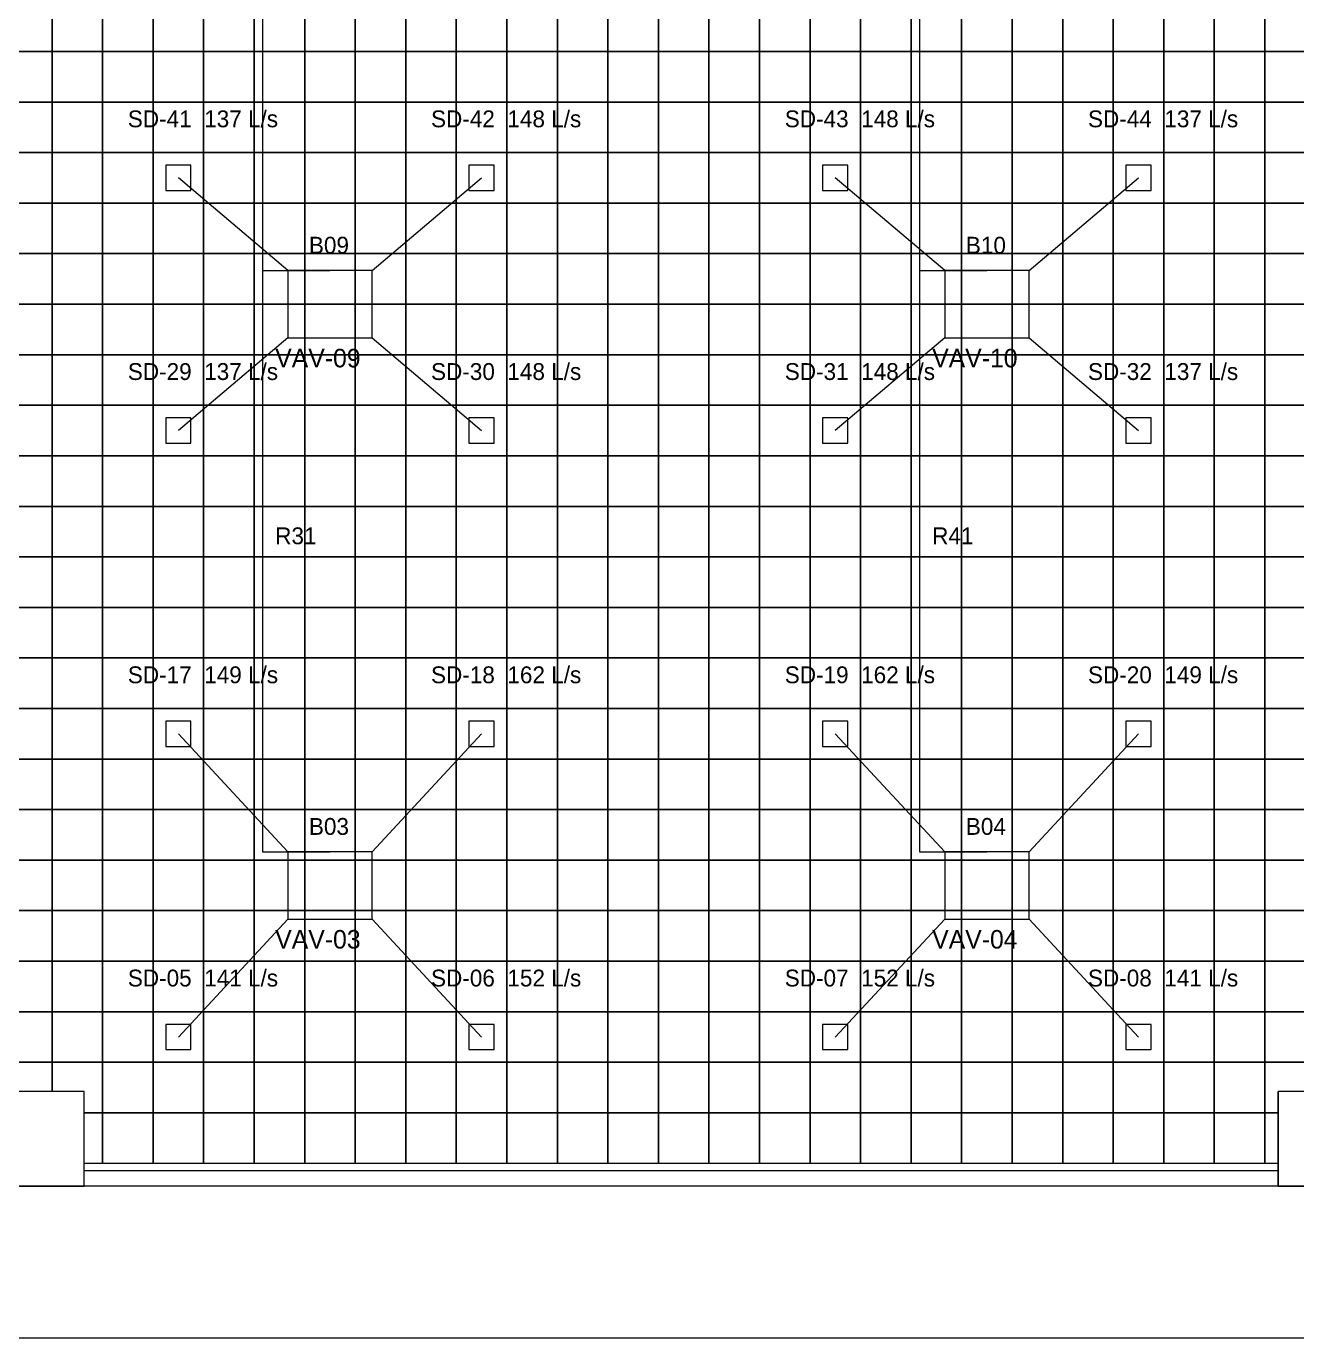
# Model space of a CAD drawing. Header units: millimetres. Extents: x 63846 to 141574, y 12149 to 46142.
# Drawn here: x 79220 to 94305, y 14126 to 29696 of the extents above; entities that cross this region are included whole.
import ezdxf

# ---------------------------------------------------------------- set-up
doc = ezdxf.new("R2010")
doc.units = ezdxf.units.MM
for name, color, linetype, lineweight in [('ARCH', 8, 'Continuous', 5), ('Ceiling Grid', 9, 'Continuous', 5), ('M-DUCT', 5, 'Continuous', 40), ('M-DUCT-TEXT', 5, 'Continuous', 18), ('M-FLEX', 3, 'Continuous', 18), ('M-SUP-DIFF', 5, 'Continuous', 30), ('M-TEXT', 7, 'Continuous', 18), ('M-VAV', 6, 'Continuous', 30)]:
    doc.layers.add(name, color=color, linetype=linetype, lineweight=lineweight)

msp = doc.modelspace()

# ---------------------------------------------------------------- linework, layer by layer
at = {"layer": 'ARCH', "lineweight": 15}
for p, q in [((94084, 15926), (94084, 17051)), ((94084, 16106), (79908, 16106)), ((109346, 15926), (64346, 15926))]:
    msp.add_line(p, q, dxfattribs=at)
for points in [[(78783, 15926), (79908, 15926), (79908, 17051), (78783, 17051)], [(94084, 15926), (95209, 15926), (95209, 17051), (94084, 17051)]]:
    msp.add_lwpolyline(points, close=True, dxfattribs=at)
at = {"layer": 'Ceiling Grid', "lineweight": 15}
for p, q in [((78926, 17396), (79526, 17396)), ((79526, 17396), (79526, 17051)), ((79526, 17396), (80126, 17396)), ((79526, 17051), (79526, 17396)), ((80126, 17396), (80126, 16796)), ((93926, 17396), (94526, 17396)), ((93926, 16796), (93926, 17396)), ((80126, 16796), (79908, 16796)), ((79908, 16796), (80126, 16796)), ((80126, 16796), (80126, 16196)), ((94084, 16796), (93926, 16796)), ((93926, 16796), (94084, 16796)), ((93926, 16196), (93926, 16796)), ((80126, 16196), (79908, 16196)), ((94084, 16196), (93926, 16196))]:
    msp.add_line(p, q, dxfattribs=at)
for points in [[(78926, 29996), (79526, 29996), (79526, 29396), (78926, 29396)], [(79526, 29996), (80126, 29996), (80126, 29396), (79526, 29396)], [(80126, 29996), (80726, 29996), (80726, 29396), (80126, 29396)], [(80726, 29996), (81326, 29996), (81326, 29396), (80726, 29396)], [(81326, 29996), (81926, 29996), (81926, 29396), (81326, 29396)], [(81926, 29996), (82526, 29996), (82526, 29396), (81926, 29396)], [(82526, 29996), (83126, 29996), (83126, 29396), (82526, 29396)], [(83126, 29996), (83726, 29996), (83726, 29396), (83126, 29396)], [(83726, 29996), (84326, 29996), (84326, 29396), (83726, 29396)], [(84326, 29996), (84926, 29996), (84926, 29396), (84326, 29396)], [(84926, 29996), (85526, 29996), (85526, 29396), (84926, 29396)], [(85526, 29996), (86126, 29996), (86126, 29396), (85526, 29396)], [(86126, 29996), (86726, 29996), (86726, 29396), (86126, 29396)], [(86726, 29996), (87326, 29996), (87326, 29396), (86726, 29396)], [(87326, 29996), (87926, 29996), (87926, 29396), (87326, 29396)], [(87926, 29996), (88526, 29996), (88526, 29396), (87926, 29396)], [(88526, 29996), (89126, 29996), (89126, 29396), (88526, 29396)], [(89126, 29996), (89726, 29996), (89726, 29396), (89126, 29396)], [(89726, 29996), (90326, 29996), (90326, 29396), (89726, 29396)], [(90326, 29996), (90926, 29996), (90926, 29396), (90326, 29396)], [(90926, 29996), (91526, 29996), (91526, 29396), (90926, 29396)], [(91526, 29996), (92126, 29996), (92126, 29396), (91526, 29396)], [(92126, 29996), (92726, 29996), (92726, 29396), (92126, 29396)], [(92726, 29996), (93326, 29996), (93326, 29396), (92726, 29396)], [(93326, 29996), (93926, 29996), (93926, 29396), (93326, 29396)], [(93926, 29996), (94526, 29996), (94526, 29396), (93926, 29396)], [(78926, 29396), (79526, 29396), (79526, 28796), (78926, 28796)], [(79526, 29396), (80126, 29396), (80126, 28796), (79526, 28796)], [(80126, 29396), (80726, 29396), (80726, 28796), (80126, 28796)], [(80726, 29396), (81326, 29396), (81326, 28796), (80726, 28796)], [(81326, 29396), (81926, 29396), (81926, 28796), (81326, 28796)], [(81926, 29396), (82526, 29396), (82526, 28796), (81926, 28796)], [(82526, 29396), (83126, 29396), (83126, 28796), (82526, 28796)], [(83126, 29396), (83726, 29396), (83726, 28796), (83126, 28796)], [(83726, 29396), (84326, 29396), (84326, 28796), (83726, 28796)], [(84326, 29396), (84926, 29396), (84926, 28796), (84326, 28796)], [(84926, 29396), (85526, 29396), (85526, 28796), (84926, 28796)], [(85526, 29396), (86126, 29396), (86126, 28796), (85526, 28796)], [(86126, 29396), (86726, 29396), (86726, 28796), (86126, 28796)], [(86726, 29396), (87326, 29396), (87326, 28796), (86726, 28796)], [(87326, 29396), (87926, 29396), (87926, 28796), (87326, 28796)], [(87926, 29396), (88526, 29396), (88526, 28796), (87926, 28796)], [(88526, 29396), (89126, 29396), (89126, 28796), (88526, 28796)], [(89126, 29396), (89726, 29396), (89726, 28796), (89126, 28796)], [(89726, 29396), (90326, 29396), (90326, 28796), (89726, 28796)], [(90326, 29396), (90926, 29396), (90926, 28796), (90326, 28796)], [(90926, 29396), (91526, 29396), (91526, 28796), (90926, 28796)], [(91526, 29396), (92126, 29396), (92126, 28796), (91526, 28796)], [(92126, 29396), (92726, 29396), (92726, 28796), (92126, 28796)], [(92726, 29396), (93326, 29396), (93326, 28796), (92726, 28796)], [(93326, 29396), (93926, 29396), (93926, 28796), (93326, 28796)], [(93926, 29396), (94526, 29396), (94526, 28796), (93926, 28796)], [(78926, 28796), (79526, 28796), (79526, 28196), (78926, 28196)], [(79526, 28796), (80126, 28796), (80126, 28196), (79526, 28196)], [(80126, 28796), (80726, 28796), (80726, 28196), (80126, 28196)], [(80726, 28796), (81326, 28796), (81326, 28196), (80726, 28196)], [(81326, 28796), (81926, 28796), (81926, 28196), (81326, 28196)], [(81926, 28796), (82526, 28796), (82526, 28196), (81926, 28196)], [(82526, 28796), (83126, 28796), (83126, 28196), (82526, 28196)], [(83126, 28796), (83726, 28796), (83726, 28196), (83126, 28196)], [(83726, 28796), (84326, 28796), (84326, 28196), (83726, 28196)], [(84326, 28796), (84926, 28796), (84926, 28196), (84326, 28196)], [(84926, 28796), (85526, 28796), (85526, 28196), (84926, 28196)], [(85526, 28796), (86126, 28796), (86126, 28196), (85526, 28196)], [(86126, 28796), (86726, 28796), (86726, 28196), (86126, 28196)], [(86726, 28796), (87326, 28796), (87326, 28196), (86726, 28196)], [(87326, 28796), (87926, 28796), (87926, 28196), (87326, 28196)], [(87926, 28796), (88526, 28796), (88526, 28196), (87926, 28196)], [(88526, 28796), (89126, 28796), (89126, 28196), (88526, 28196)], [(89126, 28796), (89726, 28796), (89726, 28196), (89126, 28196)], [(89726, 28796), (90326, 28796), (90326, 28196), (89726, 28196)], [(90326, 28796), (90926, 28796), (90926, 28196), (90326, 28196)], [(90926, 28796), (91526, 28796), (91526, 28196), (90926, 28196)], [(91526, 28796), (92126, 28796), (92126, 28196), (91526, 28196)], [(92126, 28796), (92726, 28796), (92726, 28196), (92126, 28196)], [(92726, 28796), (93326, 28796), (93326, 28196), (92726, 28196)], [(93326, 28796), (93926, 28796), (93926, 28196), (93326, 28196)], [(93926, 28796), (94526, 28796), (94526, 28196), (93926, 28196)], [(78926, 28196), (79526, 28196), (79526, 27596), (78926, 27596)], [(79526, 28196), (80126, 28196), (80126, 27596), (79526, 27596)], [(80126, 28196), (80726, 28196), (80726, 27596), (80126, 27596)], [(80726, 28196), (81326, 28196), (81326, 27596), (80726, 27596)], [(81326, 28196), (81926, 28196), (81926, 27596), (81326, 27596)], [(81926, 28196), (82526, 28196), (82526, 27596), (81926, 27596)], [(82526, 28196), (83126, 28196), (83126, 27596), (82526, 27596)], [(83126, 28196), (83726, 28196), (83726, 27596), (83126, 27596)], [(83726, 28196), (84326, 28196), (84326, 27596), (83726, 27596)], [(84326, 28196), (84926, 28196), (84926, 27596), (84326, 27596)], [(84926, 28196), (85526, 28196), (85526, 27596), (84926, 27596)], [(85526, 28196), (86126, 28196), (86126, 27596), (85526, 27596)], [(86126, 28196), (86726, 28196), (86726, 27596), (86126, 27596)], [(86726, 28196), (87326, 28196), (87326, 27596), (86726, 27596)], [(87326, 28196), (87926, 28196), (87926, 27596), (87326, 27596)], [(87926, 28196), (88526, 28196), (88526, 27596), (87926, 27596)], [(88526, 28196), (89126, 28196), (89126, 27596), (88526, 27596)], [(89126, 28196), (89726, 28196), (89726, 27596), (89126, 27596)], [(89726, 28196), (90326, 28196), (90326, 27596), (89726, 27596)], [(90326, 28196), (90926, 28196), (90926, 27596), (90326, 27596)], [(90926, 28196), (91526, 28196), (91526, 27596), (90926, 27596)], [(91526, 28196), (92126, 28196), (92126, 27596), (91526, 27596)], [(92126, 28196), (92726, 28196), (92726, 27596), (92126, 27596)], [(92726, 28196), (93326, 28196), (93326, 27596), (92726, 27596)], [(93326, 28196), (93926, 28196), (93926, 27596), (93326, 27596)], [(93926, 28196), (94526, 28196), (94526, 27596), (93926, 27596)], [(78926, 27596), (79526, 27596), (79526, 26996), (78926, 26996)], [(79526, 27596), (80126, 27596), (80126, 26996), (79526, 26996)], [(80126, 27596), (80726, 27596), (80726, 26996), (80126, 26996)], [(80726, 27596), (81326, 27596), (81326, 26996), (80726, 26996)], [(81326, 27596), (81926, 27596), (81926, 26996), (81326, 26996)], [(81926, 27596), (82526, 27596), (82526, 26996), (81926, 26996)], [(82526, 27596), (83126, 27596), (83126, 26996), (82526, 26996)], [(83126, 27596), (83726, 27596), (83726, 26996), (83126, 26996)], [(83726, 27596), (84326, 27596), (84326, 26996), (83726, 26996)], [(84326, 27596), (84926, 27596), (84926, 26996), (84326, 26996)], [(84926, 27596), (85526, 27596), (85526, 26996), (84926, 26996)], [(85526, 27596), (86126, 27596), (86126, 26996), (85526, 26996)], [(86126, 27596), (86726, 27596), (86726, 26996), (86126, 26996)], [(86726, 27596), (87326, 27596), (87326, 26996), (86726, 26996)], [(87326, 27596), (87926, 27596), (87926, 26996), (87326, 26996)], [(87926, 27596), (88526, 27596), (88526, 26996), (87926, 26996)], [(88526, 27596), (89126, 27596), (89126, 26996), (88526, 26996)], [(89126, 27596), (89726, 27596), (89726, 26996), (89126, 26996)], [(89726, 27596), (90326, 27596), (90326, 26996), (89726, 26996)], [(90326, 27596), (90926, 27596), (90926, 26996), (90326, 26996)], [(90926, 27596), (91526, 27596), (91526, 26996), (90926, 26996)], [(91526, 27596), (92126, 27596), (92126, 26996), (91526, 26996)], [(92126, 27596), (92726, 27596), (92726, 26996), (92126, 26996)], [(92726, 27596), (93326, 27596), (93326, 26996), (92726, 26996)], [(93326, 27596), (93926, 27596), (93926, 26996), (93326, 26996)], [(93926, 27596), (94526, 27596), (94526, 26996), (93926, 26996)], [(78926, 26996), (79526, 26996), (79526, 26396), (78926, 26396)], [(79526, 26996), (80126, 26996), (80126, 26396), (79526, 26396)], [(80126, 26996), (80726, 26996), (80726, 26396), (80126, 26396)], [(80726, 26996), (81326, 26996), (81326, 26396), (80726, 26396)], [(81326, 26996), (81926, 26996), (81926, 26396), (81326, 26396)], [(81926, 26996), (82526, 26996), (82526, 26396), (81926, 26396)], [(82526, 26996), (83126, 26996), (83126, 26396), (82526, 26396)], [(83126, 26996), (83726, 26996), (83726, 26396), (83126, 26396)], [(83726, 26996), (84326, 26996), (84326, 26396), (83726, 26396)], [(84326, 26996), (84926, 26996), (84926, 26396), (84326, 26396)], [(84926, 26996), (85526, 26996), (85526, 26396), (84926, 26396)], [(85526, 26996), (86126, 26996), (86126, 26396), (85526, 26396)], [(86126, 26996), (86726, 26996), (86726, 26396), (86126, 26396)], [(86726, 26996), (87326, 26996), (87326, 26396), (86726, 26396)], [(87326, 26996), (87926, 26996), (87926, 26396), (87326, 26396)], [(87926, 26996), (88526, 26996), (88526, 26396), (87926, 26396)], [(88526, 26996), (89126, 26996), (89126, 26396), (88526, 26396)], [(89126, 26996), (89726, 26996), (89726, 26396), (89126, 26396)], [(89726, 26996), (90326, 26996), (90326, 26396), (89726, 26396)], [(90326, 26996), (90926, 26996), (90926, 26396), (90326, 26396)], [(90926, 26996), (91526, 26996), (91526, 26396), (90926, 26396)], [(91526, 26996), (92126, 26996), (92126, 26396), (91526, 26396)], [(92126, 26996), (92726, 26996), (92726, 26396), (92126, 26396)], [(92726, 26996), (93326, 26996), (93326, 26396), (92726, 26396)], [(93326, 26996), (93926, 26996), (93926, 26396), (93326, 26396)], [(93926, 26996), (94526, 26996), (94526, 26396), (93926, 26396)], [(78926, 26396), (79526, 26396), (79526, 25796), (78926, 25796)], [(79526, 26396), (80126, 26396), (80126, 25796), (79526, 25796)], [(80126, 26396), (80726, 26396), (80726, 25796), (80126, 25796)], [(80726, 26396), (81326, 26396), (81326, 25796), (80726, 25796)], [(81326, 26396), (81926, 26396), (81926, 25796), (81326, 25796)], [(81926, 26396), (82526, 26396), (82526, 25796), (81926, 25796)], [(82526, 26396), (83126, 26396), (83126, 25796), (82526, 25796)], [(83126, 26396), (83726, 26396), (83726, 25796), (83126, 25796)], [(83726, 26396), (84326, 26396), (84326, 25796), (83726, 25796)], [(84326, 26396), (84926, 26396), (84926, 25796), (84326, 25796)], [(84926, 26396), (85526, 26396), (85526, 25796), (84926, 25796)], [(85526, 26396), (86126, 26396), (86126, 25796), (85526, 25796)], [(86126, 26396), (86726, 26396), (86726, 25796), (86126, 25796)], [(86726, 26396), (87326, 26396), (87326, 25796), (86726, 25796)], [(87326, 26396), (87926, 26396), (87926, 25796), (87326, 25796)], [(87926, 26396), (88526, 26396), (88526, 25796), (87926, 25796)], [(88526, 26396), (89126, 26396), (89126, 25796), (88526, 25796)], [(89126, 26396), (89726, 26396), (89726, 25796), (89126, 25796)], [(89726, 26396), (90326, 26396), (90326, 25796), (89726, 25796)], [(90326, 26396), (90926, 26396), (90926, 25796), (90326, 25796)], [(90926, 26396), (91526, 26396), (91526, 25796), (90926, 25796)], [(91526, 26396), (92126, 26396), (92126, 25796), (91526, 25796)], [(92126, 26396), (92726, 26396), (92726, 25796), (92126, 25796)], [(92726, 26396), (93326, 26396), (93326, 25796), (92726, 25796)], [(93326, 26396), (93926, 26396), (93926, 25796), (93326, 25796)], [(93926, 26396), (94526, 26396), (94526, 25796), (93926, 25796)], [(78926, 25796), (79526, 25796), (79526, 25196), (78926, 25196)], [(79526, 25796), (80126, 25796), (80126, 25196), (79526, 25196)], [(80126, 25796), (80726, 25796), (80726, 25196), (80126, 25196)], [(80726, 25796), (81326, 25796), (81326, 25196), (80726, 25196)], [(81326, 25796), (81926, 25796), (81926, 25196), (81326, 25196)], [(81926, 25796), (82526, 25796), (82526, 25196), (81926, 25196)], [(82526, 25796), (83126, 25796), (83126, 25196), (82526, 25196)], [(83126, 25796), (83726, 25796), (83726, 25196), (83126, 25196)], [(83726, 25796), (84326, 25796), (84326, 25196), (83726, 25196)], [(84326, 25796), (84926, 25796), (84926, 25196), (84326, 25196)], [(84926, 25796), (85526, 25796), (85526, 25196), (84926, 25196)], [(85526, 25796), (86126, 25796), (86126, 25196), (85526, 25196)], [(86126, 25796), (86726, 25796), (86726, 25196), (86126, 25196)], [(86726, 25796), (87326, 25796), (87326, 25196), (86726, 25196)], [(87326, 25796), (87926, 25796), (87926, 25196), (87326, 25196)], [(87926, 25796), (88526, 25796), (88526, 25196), (87926, 25196)], [(88526, 25796), (89126, 25796), (89126, 25196), (88526, 25196)], [(89126, 25796), (89726, 25796), (89726, 25196), (89126, 25196)], [(89726, 25796), (90326, 25796), (90326, 25196), (89726, 25196)], [(90326, 25796), (90926, 25796), (90926, 25196), (90326, 25196)], [(90926, 25796), (91526, 25796), (91526, 25196), (90926, 25196)], [(91526, 25796), (92126, 25796), (92126, 25196), (91526, 25196)], [(92126, 25796), (92726, 25796), (92726, 25196), (92126, 25196)], [(92726, 25796), (93326, 25796), (93326, 25196), (92726, 25196)], [(93326, 25796), (93926, 25796), (93926, 25196), (93326, 25196)], [(93926, 25796), (94526, 25796), (94526, 25196), (93926, 25196)], [(78926, 25196), (79526, 25196), (79526, 24596), (78926, 24596)], [(79526, 25196), (80126, 25196), (80126, 24596), (79526, 24596)], [(80126, 25196), (80726, 25196), (80726, 24596), (80126, 24596)], [(80726, 25196), (81326, 25196), (81326, 24596), (80726, 24596)], [(81326, 25196), (81926, 25196), (81926, 24596), (81326, 24596)], [(81926, 25196), (82526, 25196), (82526, 24596), (81926, 24596)], [(82526, 25196), (83126, 25196), (83126, 24596), (82526, 24596)], [(83126, 25196), (83726, 25196), (83726, 24596), (83126, 24596)], [(83726, 25196), (84326, 25196), (84326, 24596), (83726, 24596)], [(84326, 25196), (84926, 25196), (84926, 24596), (84326, 24596)], [(84926, 25196), (85526, 25196), (85526, 24596), (84926, 24596)], [(85526, 25196), (86126, 25196), (86126, 24596), (85526, 24596)], [(86126, 25196), (86726, 25196), (86726, 24596), (86126, 24596)], [(86726, 25196), (87326, 25196), (87326, 24596), (86726, 24596)], [(87326, 25196), (87926, 25196), (87926, 24596), (87326, 24596)], [(87926, 25196), (88526, 25196), (88526, 24596), (87926, 24596)], [(88526, 25196), (89126, 25196), (89126, 24596), (88526, 24596)], [(89126, 25196), (89726, 25196), (89726, 24596), (89126, 24596)], [(89726, 25196), (90326, 25196), (90326, 24596), (89726, 24596)], [(90326, 25196), (90926, 25196), (90926, 24596), (90326, 24596)], [(90926, 25196), (91526, 25196), (91526, 24596), (90926, 24596)], [(91526, 25196), (92126, 25196), (92126, 24596), (91526, 24596)], [(92126, 25196), (92726, 25196), (92726, 24596), (92126, 24596)], [(92726, 25196), (93326, 25196), (93326, 24596), (92726, 24596)], [(93326, 25196), (93926, 25196), (93926, 24596), (93326, 24596)], [(93926, 25196), (94526, 25196), (94526, 24596), (93926, 24596)], [(78926, 24596), (79526, 24596), (79526, 23996), (78926, 23996)], [(79526, 24596), (80126, 24596), (80126, 23996), (79526, 23996)], [(80126, 24596), (80726, 24596), (80726, 23996), (80126, 23996)], [(80726, 24596), (81326, 24596), (81326, 23996), (80726, 23996)], [(81326, 24596), (81926, 24596), (81926, 23996), (81326, 23996)], [(81926, 24596), (82526, 24596), (82526, 23996), (81926, 23996)], [(82526, 24596), (83126, 24596), (83126, 23996), (82526, 23996)], [(83126, 24596), (83726, 24596), (83726, 23996), (83126, 23996)], [(83726, 24596), (84326, 24596), (84326, 23996), (83726, 23996)], [(84326, 24596), (84926, 24596), (84926, 23996), (84326, 23996)], [(84926, 24596), (85526, 24596), (85526, 23996), (84926, 23996)], [(85526, 24596), (86126, 24596), (86126, 23996), (85526, 23996)], [(86126, 24596), (86726, 24596), (86726, 23996), (86126, 23996)], [(86726, 24596), (87326, 24596), (87326, 23996), (86726, 23996)], [(87326, 24596), (87926, 24596), (87926, 23996), (87326, 23996)], [(87926, 24596), (88526, 24596), (88526, 23996), (87926, 23996)], [(88526, 24596), (89126, 24596), (89126, 23996), (88526, 23996)], [(89126, 24596), (89726, 24596), (89726, 23996), (89126, 23996)], [(89726, 24596), (90326, 24596), (90326, 23996), (89726, 23996)], [(90326, 24596), (90926, 24596), (90926, 23996), (90326, 23996)], [(90926, 24596), (91526, 24596), (91526, 23996), (90926, 23996)], [(91526, 24596), (92126, 24596), (92126, 23996), (91526, 23996)], [(92126, 24596), (92726, 24596), (92726, 23996), (92126, 23996)], [(92726, 24596), (93326, 24596), (93326, 23996), (92726, 23996)], [(93326, 24596), (93926, 24596), (93926, 23996), (93326, 23996)], [(93926, 24596), (94526, 24596), (94526, 23996), (93926, 23996)], [(78926, 23996), (79526, 23996), (79526, 23396), (78926, 23396)], [(79526, 23996), (80126, 23996), (80126, 23396), (79526, 23396)], [(80126, 23996), (80726, 23996), (80726, 23396), (80126, 23396)], [(80726, 23996), (81326, 23996), (81326, 23396), (80726, 23396)], [(81326, 23996), (81926, 23996), (81926, 23396), (81326, 23396)], [(81926, 23996), (82526, 23996), (82526, 23396), (81926, 23396)], [(82526, 23996), (83126, 23996), (83126, 23396), (82526, 23396)], [(83126, 23996), (83726, 23996), (83726, 23396), (83126, 23396)], [(83726, 23996), (84326, 23996), (84326, 23396), (83726, 23396)], [(84326, 23996), (84926, 23996), (84926, 23396), (84326, 23396)], [(84926, 23996), (85526, 23996), (85526, 23396), (84926, 23396)], [(85526, 23996), (86126, 23996), (86126, 23396), (85526, 23396)], [(86126, 23996), (86726, 23996), (86726, 23396), (86126, 23396)], [(86726, 23996), (87326, 23996), (87326, 23396), (86726, 23396)], [(87326, 23996), (87926, 23996), (87926, 23396), (87326, 23396)], [(87926, 23996), (88526, 23996), (88526, 23396), (87926, 23396)], [(88526, 23996), (89126, 23996), (89126, 23396), (88526, 23396)], [(89126, 23996), (89726, 23996), (89726, 23396), (89126, 23396)], [(89726, 23996), (90326, 23996), (90326, 23396), (89726, 23396)], [(90326, 23996), (90926, 23996), (90926, 23396), (90326, 23396)], [(90926, 23996), (91526, 23996), (91526, 23396), (90926, 23396)], [(91526, 23996), (92126, 23996), (92126, 23396), (91526, 23396)], [(92126, 23996), (92726, 23996), (92726, 23396), (92126, 23396)], [(92726, 23996), (93326, 23996), (93326, 23396), (92726, 23396)], [(93326, 23996), (93926, 23996), (93926, 23396), (93326, 23396)], [(93926, 23996), (94526, 23996), (94526, 23396), (93926, 23396)], [(78926, 23396), (79526, 23396), (79526, 22796), (78926, 22796)], [(79526, 23396), (80126, 23396), (80126, 22796), (79526, 22796)], [(80126, 23396), (80726, 23396), (80726, 22796), (80126, 22796)], [(80726, 23396), (81326, 23396), (81326, 22796), (80726, 22796)], [(81326, 23396), (81926, 23396), (81926, 22796), (81326, 22796)], [(81926, 23396), (82526, 23396), (82526, 22796), (81926, 22796)], [(82526, 23396), (83126, 23396), (83126, 22796), (82526, 22796)], [(83126, 23396), (83726, 23396), (83726, 22796), (83126, 22796)], [(83726, 23396), (84326, 23396), (84326, 22796), (83726, 22796)], [(84326, 23396), (84926, 23396), (84926, 22796), (84326, 22796)], [(84926, 23396), (85526, 23396), (85526, 22796), (84926, 22796)], [(85526, 23396), (86126, 23396), (86126, 22796), (85526, 22796)], [(86126, 23396), (86726, 23396), (86726, 22796), (86126, 22796)], [(86726, 23396), (87326, 23396), (87326, 22796), (86726, 22796)], [(87326, 23396), (87926, 23396), (87926, 22796), (87326, 22796)], [(87926, 23396), (88526, 23396), (88526, 22796), (87926, 22796)], [(88526, 23396), (89126, 23396), (89126, 22796), (88526, 22796)], [(89126, 23396), (89726, 23396), (89726, 22796), (89126, 22796)], [(89726, 23396), (90326, 23396), (90326, 22796), (89726, 22796)], [(90326, 23396), (90926, 23396), (90926, 22796), (90326, 22796)], [(90926, 23396), (91526, 23396), (91526, 22796), (90926, 22796)], [(91526, 23396), (92126, 23396), (92126, 22796), (91526, 22796)], [(92126, 23396), (92726, 23396), (92726, 22796), (92126, 22796)], [(92726, 23396), (93326, 23396), (93326, 22796), (92726, 22796)], [(93326, 23396), (93926, 23396), (93926, 22796), (93326, 22796)], [(93926, 23396), (94526, 23396), (94526, 22796), (93926, 22796)], [(78926, 22796), (79526, 22796), (79526, 22196), (78926, 22196)], [(79526, 22796), (80126, 22796), (80126, 22196), (79526, 22196)], [(80126, 22796), (80726, 22796), (80726, 22196), (80126, 22196)], [(80726, 22796), (81326, 22796), (81326, 22196), (80726, 22196)], [(81326, 22796), (81926, 22796), (81926, 22196), (81326, 22196)], [(81926, 22796), (82526, 22796), (82526, 22196), (81926, 22196)], [(82526, 22796), (83126, 22796), (83126, 22196), (82526, 22196)], [(83126, 22796), (83726, 22796), (83726, 22196), (83126, 22196)], [(83726, 22796), (84326, 22796), (84326, 22196), (83726, 22196)], [(84326, 22796), (84926, 22796), (84926, 22196), (84326, 22196)], [(84926, 22796), (85526, 22796), (85526, 22196), (84926, 22196)], [(85526, 22796), (86126, 22796), (86126, 22196), (85526, 22196)], [(86126, 22796), (86726, 22796), (86726, 22196), (86126, 22196)], [(86726, 22796), (87326, 22796), (87326, 22196), (86726, 22196)], [(87326, 22796), (87926, 22796), (87926, 22196), (87326, 22196)], [(87926, 22796), (88526, 22796), (88526, 22196), (87926, 22196)], [(88526, 22796), (89126, 22796), (89126, 22196), (88526, 22196)], [(89126, 22796), (89726, 22796), (89726, 22196), (89126, 22196)], [(89726, 22796), (90326, 22796), (90326, 22196), (89726, 22196)], [(90326, 22796), (90926, 22796), (90926, 22196), (90326, 22196)], [(90926, 22796), (91526, 22796), (91526, 22196), (90926, 22196)], [(91526, 22796), (92126, 22796), (92126, 22196), (91526, 22196)], [(92126, 22796), (92726, 22796), (92726, 22196), (92126, 22196)], [(92726, 22796), (93326, 22796), (93326, 22196), (92726, 22196)], [(93326, 22796), (93926, 22796), (93926, 22196), (93326, 22196)], [(93926, 22796), (94526, 22796), (94526, 22196), (93926, 22196)], [(78926, 22196), (79526, 22196), (79526, 21596), (78926, 21596)], [(79526, 22196), (80126, 22196), (80126, 21596), (79526, 21596)], [(80126, 22196), (80726, 22196), (80726, 21596), (80126, 21596)], [(80726, 22196), (81326, 22196), (81326, 21596), (80726, 21596)], [(81326, 22196), (81926, 22196), (81926, 21596), (81326, 21596)], [(81926, 22196), (82526, 22196), (82526, 21596), (81926, 21596)], [(82526, 22196), (83126, 22196), (83126, 21596), (82526, 21596)], [(83126, 22196), (83726, 22196), (83726, 21596), (83126, 21596)], [(83726, 22196), (84326, 22196), (84326, 21596), (83726, 21596)], [(84326, 22196), (84926, 22196), (84926, 21596), (84326, 21596)], [(84926, 22196), (85526, 22196), (85526, 21596), (84926, 21596)], [(85526, 22196), (86126, 22196), (86126, 21596), (85526, 21596)], [(86126, 22196), (86726, 22196), (86726, 21596), (86126, 21596)], [(86726, 22196), (87326, 22196), (87326, 21596), (86726, 21596)], [(87326, 22196), (87926, 22196), (87926, 21596), (87326, 21596)], [(87926, 22196), (88526, 22196), (88526, 21596), (87926, 21596)], [(88526, 22196), (89126, 22196), (89126, 21596), (88526, 21596)], [(89126, 22196), (89726, 22196), (89726, 21596), (89126, 21596)], [(89726, 22196), (90326, 22196), (90326, 21596), (89726, 21596)], [(90326, 22196), (90926, 22196), (90926, 21596), (90326, 21596)], [(90926, 22196), (91526, 22196), (91526, 21596), (90926, 21596)], [(91526, 22196), (92126, 22196), (92126, 21596), (91526, 21596)], [(92126, 22196), (92726, 22196), (92726, 21596), (92126, 21596)], [(92726, 22196), (93326, 22196), (93326, 21596), (92726, 21596)], [(93326, 22196), (93926, 22196), (93926, 21596), (93326, 21596)], [(93926, 22196), (94526, 22196), (94526, 21596), (93926, 21596)], [(78926, 21596), (79526, 21596), (79526, 20996), (78926, 20996)], [(79526, 21596), (80126, 21596), (80126, 20996), (79526, 20996)], [(80126, 21596), (80726, 21596), (80726, 20996), (80126, 20996)], [(80726, 21596), (81326, 21596), (81326, 20996), (80726, 20996)], [(81326, 21596), (81926, 21596), (81926, 20996), (81326, 20996)], [(81926, 21596), (82526, 21596), (82526, 20996), (81926, 20996)], [(82526, 21596), (83126, 21596), (83126, 20996), (82526, 20996)], [(83126, 21596), (83726, 21596), (83726, 20996), (83126, 20996)], [(83726, 21596), (84326, 21596), (84326, 20996), (83726, 20996)], [(84326, 21596), (84926, 21596), (84926, 20996), (84326, 20996)], [(84926, 21596), (85526, 21596), (85526, 20996), (84926, 20996)], [(85526, 21596), (86126, 21596), (86126, 20996), (85526, 20996)], [(86126, 21596), (86726, 21596), (86726, 20996), (86126, 20996)], [(86726, 21596), (87326, 21596), (87326, 20996), (86726, 20996)], [(87326, 21596), (87926, 21596), (87926, 20996), (87326, 20996)], [(87926, 21596), (88526, 21596), (88526, 20996), (87926, 20996)], [(88526, 21596), (89126, 21596), (89126, 20996), (88526, 20996)], [(89126, 21596), (89726, 21596), (89726, 20996), (89126, 20996)], [(89726, 21596), (90326, 21596), (90326, 20996), (89726, 20996)], [(90326, 21596), (90926, 21596), (90926, 20996), (90326, 20996)], [(90926, 21596), (91526, 21596), (91526, 20996), (90926, 20996)], [(91526, 21596), (92126, 21596), (92126, 20996), (91526, 20996)], [(92126, 21596), (92726, 21596), (92726, 20996), (92126, 20996)], [(92726, 21596), (93326, 21596), (93326, 20996), (92726, 20996)], [(93326, 21596), (93926, 21596), (93926, 20996), (93326, 20996)], [(93926, 21596), (94526, 21596), (94526, 20996), (93926, 20996)], [(78926, 20996), (79526, 20996), (79526, 20396), (78926, 20396)], [(79526, 20996), (80126, 20996), (80126, 20396), (79526, 20396)], [(80126, 20996), (80726, 20996), (80726, 20396), (80126, 20396)], [(80726, 20996), (81326, 20996), (81326, 20396), (80726, 20396)], [(81326, 20996), (81926, 20996), (81926, 20396), (81326, 20396)], [(81926, 20996), (82526, 20996), (82526, 20396), (81926, 20396)], [(82526, 20996), (83126, 20996), (83126, 20396), (82526, 20396)], [(83126, 20996), (83726, 20996), (83726, 20396), (83126, 20396)], [(83726, 20996), (84326, 20996), (84326, 20396), (83726, 20396)], [(84326, 20996), (84926, 20996), (84926, 20396), (84326, 20396)], [(84926, 20996), (85526, 20996), (85526, 20396), (84926, 20396)], [(85526, 20996), (86126, 20996), (86126, 20396), (85526, 20396)], [(86126, 20996), (86726, 20996), (86726, 20396), (86126, 20396)], [(86726, 20996), (87326, 20996), (87326, 20396), (86726, 20396)], [(87326, 20996), (87926, 20996), (87926, 20396), (87326, 20396)], [(87926, 20996), (88526, 20996), (88526, 20396), (87926, 20396)], [(88526, 20996), (89126, 20996), (89126, 20396), (88526, 20396)], [(89126, 20996), (89726, 20996), (89726, 20396), (89126, 20396)], [(89726, 20996), (90326, 20996), (90326, 20396), (89726, 20396)], [(90326, 20996), (90926, 20996), (90926, 20396), (90326, 20396)], [(90926, 20996), (91526, 20996), (91526, 20396), (90926, 20396)], [(91526, 20996), (92126, 20996), (92126, 20396), (91526, 20396)], [(92126, 20996), (92726, 20996), (92726, 20396), (92126, 20396)], [(92726, 20996), (93326, 20996), (93326, 20396), (92726, 20396)], [(93326, 20996), (93926, 20996), (93926, 20396), (93326, 20396)], [(93926, 20996), (94526, 20996), (94526, 20396), (93926, 20396)], [(78926, 20396), (79526, 20396), (79526, 19796), (78926, 19796)], [(79526, 20396), (80126, 20396), (80126, 19796), (79526, 19796)], [(80126, 20396), (80726, 20396), (80726, 19796), (80126, 19796)], [(80726, 20396), (81326, 20396), (81326, 19796), (80726, 19796)], [(81326, 20396), (81926, 20396), (81926, 19796), (81326, 19796)], [(81926, 20396), (82526, 20396), (82526, 19796), (81926, 19796)], [(82526, 20396), (83126, 20396), (83126, 19796), (82526, 19796)], [(83126, 20396), (83726, 20396), (83726, 19796), (83126, 19796)], [(83726, 20396), (84326, 20396), (84326, 19796), (83726, 19796)], [(84326, 20396), (84926, 20396), (84926, 19796), (84326, 19796)], [(84926, 20396), (85526, 20396), (85526, 19796), (84926, 19796)], [(85526, 20396), (86126, 20396), (86126, 19796), (85526, 19796)], [(86126, 20396), (86726, 20396), (86726, 19796), (86126, 19796)], [(86726, 20396), (87326, 20396), (87326, 19796), (86726, 19796)], [(87326, 20396), (87926, 20396), (87926, 19796), (87326, 19796)], [(87926, 20396), (88526, 20396), (88526, 19796), (87926, 19796)], [(88526, 20396), (89126, 20396), (89126, 19796), (88526, 19796)], [(89126, 20396), (89726, 20396), (89726, 19796), (89126, 19796)], [(89726, 20396), (90326, 20396), (90326, 19796), (89726, 19796)], [(90326, 20396), (90926, 20396), (90926, 19796), (90326, 19796)], [(90926, 20396), (91526, 20396), (91526, 19796), (90926, 19796)], [(91526, 20396), (92126, 20396), (92126, 19796), (91526, 19796)], [(92126, 20396), (92726, 20396), (92726, 19796), (92126, 19796)], [(92726, 20396), (93326, 20396), (93326, 19796), (92726, 19796)], [(93326, 20396), (93926, 20396), (93926, 19796), (93326, 19796)], [(93926, 20396), (94526, 20396), (94526, 19796), (93926, 19796)], [(78926, 19796), (79526, 19796), (79526, 19196), (78926, 19196)], [(79526, 19796), (80126, 19796), (80126, 19196), (79526, 19196)], [(80126, 19796), (80726, 19796), (80726, 19196), (80126, 19196)], [(80726, 19796), (81326, 19796), (81326, 19196), (80726, 19196)], [(81326, 19796), (81926, 19796), (81926, 19196), (81326, 19196)], [(81926, 19796), (82526, 19796), (82526, 19196), (81926, 19196)], [(82526, 19796), (83126, 19796), (83126, 19196), (82526, 19196)], [(83126, 19796), (83726, 19796), (83726, 19196), (83126, 19196)], [(83726, 19796), (84326, 19796), (84326, 19196), (83726, 19196)], [(84326, 19796), (84926, 19796), (84926, 19196), (84326, 19196)], [(84926, 19796), (85526, 19796), (85526, 19196), (84926, 19196)], [(85526, 19796), (86126, 19796), (86126, 19196), (85526, 19196)], [(86126, 19796), (86726, 19796), (86726, 19196), (86126, 19196)], [(86726, 19796), (87326, 19796), (87326, 19196), (86726, 19196)], [(87326, 19796), (87926, 19796), (87926, 19196), (87326, 19196)], [(87926, 19796), (88526, 19796), (88526, 19196), (87926, 19196)], [(88526, 19796), (89126, 19796), (89126, 19196), (88526, 19196)], [(89126, 19796), (89726, 19796), (89726, 19196), (89126, 19196)], [(89726, 19796), (90326, 19796), (90326, 19196), (89726, 19196)], [(90326, 19796), (90926, 19796), (90926, 19196), (90326, 19196)], [(90926, 19796), (91526, 19796), (91526, 19196), (90926, 19196)], [(91526, 19796), (92126, 19796), (92126, 19196), (91526, 19196)], [(92126, 19796), (92726, 19796), (92726, 19196), (92126, 19196)], [(92726, 19796), (93326, 19796), (93326, 19196), (92726, 19196)], [(93326, 19796), (93926, 19796), (93926, 19196), (93326, 19196)], [(93926, 19796), (94526, 19796), (94526, 19196), (93926, 19196)], [(78926, 19196), (79526, 19196), (79526, 18596), (78926, 18596)], [(79526, 19196), (80126, 19196), (80126, 18596), (79526, 18596)], [(80126, 19196), (80726, 19196), (80726, 18596), (80126, 18596)], [(80726, 19196), (81326, 19196), (81326, 18596), (80726, 18596)], [(81326, 19196), (81926, 19196), (81926, 18596), (81326, 18596)], [(81926, 19196), (82526, 19196), (82526, 18596), (81926, 18596)], [(82526, 19196), (83126, 19196), (83126, 18596), (82526, 18596)], [(83126, 19196), (83726, 19196), (83726, 18596), (83126, 18596)], [(83726, 19196), (84326, 19196), (84326, 18596), (83726, 18596)], [(84326, 19196), (84926, 19196), (84926, 18596), (84326, 18596)], [(84926, 19196), (85526, 19196), (85526, 18596), (84926, 18596)], [(85526, 19196), (86126, 19196), (86126, 18596), (85526, 18596)], [(86126, 19196), (86726, 19196), (86726, 18596), (86126, 18596)], [(86726, 19196), (87326, 19196), (87326, 18596), (86726, 18596)], [(87326, 19196), (87926, 19196), (87926, 18596), (87326, 18596)], [(87926, 19196), (88526, 19196), (88526, 18596), (87926, 18596)], [(88526, 19196), (89126, 19196), (89126, 18596), (88526, 18596)], [(89126, 19196), (89726, 19196), (89726, 18596), (89126, 18596)], [(89726, 19196), (90326, 19196), (90326, 18596), (89726, 18596)], [(90326, 19196), (90926, 19196), (90926, 18596), (90326, 18596)], [(90926, 19196), (91526, 19196), (91526, 18596), (90926, 18596)], [(91526, 19196), (92126, 19196), (92126, 18596), (91526, 18596)], [(92126, 19196), (92726, 19196), (92726, 18596), (92126, 18596)], [(92726, 19196), (93326, 19196), (93326, 18596), (92726, 18596)], [(93326, 19196), (93926, 19196), (93926, 18596), (93326, 18596)], [(93926, 19196), (94526, 19196), (94526, 18596), (93926, 18596)], [(78926, 18596), (79526, 18596), (79526, 17996), (78926, 17996)], [(79526, 18596), (80126, 18596), (80126, 17996), (79526, 17996)], [(80126, 18596), (80726, 18596), (80726, 17996), (80126, 17996)], [(80726, 18596), (81326, 18596), (81326, 17996), (80726, 17996)], [(81326, 18596), (81926, 18596), (81926, 17996), (81326, 17996)], [(81926, 18596), (82526, 18596), (82526, 17996), (81926, 17996)], [(82526, 18596), (83126, 18596), (83126, 17996), (82526, 17996)], [(83126, 18596), (83726, 18596), (83726, 17996), (83126, 17996)], [(83726, 18596), (84326, 18596), (84326, 17996), (83726, 17996)], [(84326, 18596), (84926, 18596), (84926, 17996), (84326, 17996)], [(84926, 18596), (85526, 18596), (85526, 17996), (84926, 17996)], [(85526, 18596), (86126, 18596), (86126, 17996), (85526, 17996)], [(86126, 18596), (86726, 18596), (86726, 17996), (86126, 17996)], [(86726, 18596), (87326, 18596), (87326, 17996), (86726, 17996)], [(87326, 18596), (87926, 18596), (87926, 17996), (87326, 17996)], [(87926, 18596), (88526, 18596), (88526, 17996), (87926, 17996)], [(88526, 18596), (89126, 18596), (89126, 17996), (88526, 17996)], [(89126, 18596), (89726, 18596), (89726, 17996), (89126, 17996)], [(89726, 18596), (90326, 18596), (90326, 17996), (89726, 17996)], [(90326, 18596), (90926, 18596), (90926, 17996), (90326, 17996)], [(90926, 18596), (91526, 18596), (91526, 17996), (90926, 17996)], [(91526, 18596), (92126, 18596), (92126, 17996), (91526, 17996)], [(92126, 18596), (92726, 18596), (92726, 17996), (92126, 17996)], [(92726, 18596), (93326, 18596), (93326, 17996), (92726, 17996)], [(93326, 18596), (93926, 18596), (93926, 17996), (93326, 17996)], [(93926, 18596), (94526, 18596), (94526, 17996), (93926, 17996)], [(78926, 17996), (79526, 17996), (79526, 17396), (78926, 17396)], [(79526, 17996), (80126, 17996), (80126, 17396), (79526, 17396)], [(80126, 17996), (80726, 17996), (80726, 17396), (80126, 17396)], [(80726, 17996), (81326, 17996), (81326, 17396), (80726, 17396)], [(81326, 17996), (81926, 17996), (81926, 17396), (81326, 17396)], [(81926, 17996), (82526, 17996), (82526, 17396), (81926, 17396)], [(82526, 17996), (83126, 17996), (83126, 17396), (82526, 17396)], [(83126, 17996), (83726, 17996), (83726, 17396), (83126, 17396)], [(83726, 17996), (84326, 17996), (84326, 17396), (83726, 17396)], [(84326, 17996), (84926, 17996), (84926, 17396), (84326, 17396)], [(84926, 17996), (85526, 17996), (85526, 17396), (84926, 17396)], [(85526, 17996), (86126, 17996), (86126, 17396), (85526, 17396)], [(86126, 17996), (86726, 17996), (86726, 17396), (86126, 17396)], [(86726, 17996), (87326, 17996), (87326, 17396), (86726, 17396)], [(87326, 17996), (87926, 17996), (87926, 17396), (87326, 17396)], [(87926, 17996), (88526, 17996), (88526, 17396), (87926, 17396)], [(88526, 17996), (89126, 17996), (89126, 17396), (88526, 17396)], [(89126, 17996), (89726, 17996), (89726, 17396), (89126, 17396)], [(89726, 17996), (90326, 17996), (90326, 17396), (89726, 17396)], [(90326, 17996), (90926, 17996), (90926, 17396), (90326, 17396)], [(90926, 17996), (91526, 17996), (91526, 17396), (90926, 17396)], [(91526, 17996), (92126, 17996), (92126, 17396), (91526, 17396)], [(92126, 17996), (92726, 17996), (92726, 17396), (92126, 17396)], [(92726, 17996), (93326, 17996), (93326, 17396), (92726, 17396)], [(93326, 17996), (93926, 17996), (93926, 17396), (93326, 17396)], [(93926, 17996), (94526, 17996), (94526, 17396), (93926, 17396)], [(80126, 17396), (80726, 17396), (80726, 16796), (80126, 16796)], [(80726, 17396), (81326, 17396), (81326, 16796), (80726, 16796)], [(81326, 17396), (81926, 17396), (81926, 16796), (81326, 16796)], [(81926, 17396), (82526, 17396), (82526, 16796), (81926, 16796)], [(82526, 17396), (83126, 17396), (83126, 16796), (82526, 16796)], [(83126, 17396), (83726, 17396), (83726, 16796), (83126, 16796)], [(83726, 17396), (84326, 17396), (84326, 16796), (83726, 16796)], [(84326, 17396), (84926, 17396), (84926, 16796), (84326, 16796)], [(84926, 17396), (85526, 17396), (85526, 16796), (84926, 16796)], [(85526, 17396), (86126, 17396), (86126, 16796), (85526, 16796)], [(86126, 17396), (86726, 17396), (86726, 16796), (86126, 16796)], [(86726, 17396), (87326, 17396), (87326, 16796), (86726, 16796)], [(87326, 17396), (87926, 17396), (87926, 16796), (87326, 16796)], [(87926, 17396), (88526, 17396), (88526, 16796), (87926, 16796)], [(88526, 17396), (89126, 17396), (89126, 16796), (88526, 16796)], [(89126, 17396), (89726, 17396), (89726, 16796), (89126, 16796)], [(89726, 17396), (90326, 17396), (90326, 16796), (89726, 16796)], [(90326, 17396), (90926, 17396), (90926, 16796), (90326, 16796)], [(90926, 17396), (91526, 17396), (91526, 16796), (90926, 16796)], [(91526, 17396), (92126, 17396), (92126, 16796), (91526, 16796)], [(92126, 17396), (92726, 17396), (92726, 16796), (92126, 16796)], [(92726, 17396), (93326, 17396), (93326, 16796), (92726, 16796)], [(93326, 17396), (93926, 17396), (93926, 16796), (93326, 16796)], [(80126, 16796), (80726, 16796), (80726, 16196), (80126, 16196)], [(80726, 16796), (81326, 16796), (81326, 16196), (80726, 16196)], [(81326, 16796), (81926, 16796), (81926, 16196), (81326, 16196)], [(81926, 16796), (82526, 16796), (82526, 16196), (81926, 16196)], [(82526, 16796), (83126, 16796), (83126, 16196), (82526, 16196)], [(83126, 16796), (83726, 16796), (83726, 16196), (83126, 16196)], [(83726, 16796), (84326, 16796), (84326, 16196), (83726, 16196)], [(84326, 16796), (84926, 16796), (84926, 16196), (84326, 16196)], [(84926, 16796), (85526, 16796), (85526, 16196), (84926, 16196)], [(85526, 16796), (86126, 16796), (86126, 16196), (85526, 16196)], [(86126, 16796), (86726, 16796), (86726, 16196), (86126, 16196)], [(86726, 16796), (87326, 16796), (87326, 16196), (86726, 16196)], [(87326, 16796), (87926, 16796), (87926, 16196), (87326, 16196)], [(87926, 16796), (88526, 16796), (88526, 16196), (87926, 16196)], [(88526, 16796), (89126, 16796), (89126, 16196), (88526, 16196)], [(89126, 16796), (89726, 16796), (89726, 16196), (89126, 16196)], [(89726, 16796), (90326, 16796), (90326, 16196), (89726, 16196)], [(90326, 16796), (90926, 16796), (90926, 16196), (90326, 16196)], [(90926, 16796), (91526, 16796), (91526, 16196), (90926, 16196)], [(91526, 16796), (92126, 16796), (92126, 16196), (91526, 16196)], [(92126, 16796), (92726, 16796), (92726, 16196), (92126, 16196)], [(92726, 16796), (93326, 16796), (93326, 16196), (92726, 16196)], [(93326, 16796), (93926, 16796), (93926, 16196), (93326, 16196)]]:
    msp.add_lwpolyline(points, close=True, dxfattribs=at)
at = {"layer": 'M-DUCT', "lineweight": 15}
for p, q in [((82026, 33696), (82026, 26796)), ((89826, 33696), (89826, 26796)), ((82026, 26796), (82826, 26796)), ((82026, 26796), (82026, 19896)), ((89826, 26796), (90626, 26796)), ((89826, 26796), (89826, 19896)), ((82026, 19896), (82826, 19896)), ((89826, 19896), (90626, 19896))]:
    msp.add_line(p, q, dxfattribs=at)
at = {"layer": 'M-FLEX', "lineweight": 15}
for p, q in [((82326, 26796), (81026, 27896)), ((83326, 26796), (84626, 27896)), ((90126, 26796), (88826, 27896)), ((91126, 26796), (92426, 27896)), ((82326, 25996), (81026, 24896)), ((83326, 25996), (84626, 24896)), ((90126, 25996), (88826, 24896)), ((91126, 25996), (92426, 24896)), ((82326, 19896), (81026, 21296)), ((83326, 19896), (84626, 21296)), ((90126, 19896), (88826, 21296)), ((91126, 19896), (92426, 21296)), ((82326, 19096), (81026, 17696)), ((83326, 19096), (84626, 17696)), ((90126, 19096), (88826, 17696)), ((91126, 19096), (92426, 17696))]:
    msp.add_line(p, q, dxfattribs=at)
at = {"layer": 'M-SUP-DIFF', "lineweight": 15}
for points in [[(80726, 27596), (81326, 27596), (81326, 28196), (80726, 28196)], [(84326, 27596), (84926, 27596), (84926, 28196), (84326, 28196)], [(88526, 27596), (89126, 27596), (89126, 28196), (88526, 28196)], [(92126, 27596), (92726, 27596), (92726, 28196), (92126, 28196)], [(80876, 27746), (81176, 27746), (81176, 28046), (80876, 28046)], [(84476, 27746), (84776, 27746), (84776, 28046), (84476, 28046)], [(88676, 27746), (88976, 27746), (88976, 28046), (88676, 28046)], [(92276, 27746), (92576, 27746), (92576, 28046), (92276, 28046)], [(80726, 24596), (81326, 24596), (81326, 25196), (80726, 25196)], [(84326, 24596), (84926, 24596), (84926, 25196), (84326, 25196)], [(88526, 24596), (89126, 24596), (89126, 25196), (88526, 25196)], [(92126, 24596), (92726, 24596), (92726, 25196), (92126, 25196)], [(80876, 24746), (81176, 24746), (81176, 25046), (80876, 25046)], [(84476, 24746), (84776, 24746), (84776, 25046), (84476, 25046)], [(88676, 24746), (88976, 24746), (88976, 25046), (88676, 25046)], [(92276, 24746), (92576, 24746), (92576, 25046), (92276, 25046)], [(80726, 20996), (81326, 20996), (81326, 21596), (80726, 21596)], [(84326, 20996), (84926, 20996), (84926, 21596), (84326, 21596)], [(88526, 20996), (89126, 20996), (89126, 21596), (88526, 21596)], [(92126, 20996), (92726, 20996), (92726, 21596), (92126, 21596)], [(80876, 21146), (81176, 21146), (81176, 21446), (80876, 21446)], [(84476, 21146), (84776, 21146), (84776, 21446), (84476, 21446)], [(88676, 21146), (88976, 21146), (88976, 21446), (88676, 21446)], [(92276, 21146), (92576, 21146), (92576, 21446), (92276, 21446)], [(80726, 17396), (81326, 17396), (81326, 17996), (80726, 17996)], [(84326, 17396), (84926, 17396), (84926, 17996), (84326, 17996)], [(88526, 17396), (89126, 17396), (89126, 17996), (88526, 17996)], [(92126, 17396), (92726, 17396), (92726, 17996), (92126, 17996)], [(80876, 17546), (81176, 17546), (81176, 17846), (80876, 17846)], [(84476, 17546), (84776, 17546), (84776, 17846), (84476, 17846)], [(88676, 17546), (88976, 17546), (88976, 17846), (88676, 17846)], [(92276, 17546), (92576, 17546), (92576, 17846), (92276, 17846)]]:
    msp.add_lwpolyline(points, close=True, dxfattribs=at)
at = {"layer": 'M-TEXT', "lineweight": 15}
msp.add_line((63846, 14126), (119346, 14126), dxfattribs=at)
at = {"layer": 'M-VAV', "lineweight": 15}
for points in [[(82326, 25996), (83326, 25996), (83326, 26796), (82326, 26796)], [(90126, 25996), (91126, 25996), (91126, 26796), (90126, 26796)], [(82326, 19096), (83326, 19096), (83326, 19896), (82326, 19896)], [(90126, 19096), (91126, 19096), (91126, 19896), (90126, 19896)]]:
    msp.add_lwpolyline(points, close=True, dxfattribs=at)

# ---------------------------------------------------------------- texts
at = {"layer": 'M-DUCT-TEXT', "lineweight": 15}
for s, p in [('B09', (82576, 26996)), ('B10', (90376, 26996)), ('R31', (82176, 23546)), ('R41', (89976, 23546)), ('B03', (82576, 20096)), ('B04', (90376, 20096))]:
    msp.add_text(s, height=200, dxfattribs=at).set_placement(p)
at = {"layer": 'M-TEXT', "lineweight": 15}
for s, height, p in [('SD-41  137 L/s', 200, (80426, 28496)), ('SD-42  148 L/s', 200, (84026, 28496)), ('SD-43  148 L/s', 200, (88226, 28496)), ('SD-44  137 L/s', 200, (91826, 28496)), ('VAV-09', 220, (82176, 25646)), ('VAV-10', 220, (89976, 25646)), ('SD-29  137 L/s', 200, (80426, 25496)), ('SD-30  148 L/s', 200, (84026, 25496)), ('SD-31  148 L/s', 200, (88226, 25496)), ('SD-32  137 L/s', 200, (91826, 25496)), ('SD-17  149 L/s', 200, (80426, 21896)), ('SD-18  162 L/s', 200, (84026, 21896)), ('SD-19  162 L/s', 200, (88226, 21896)), ('SD-20  149 L/s', 200, (91826, 21896)), ('VAV-03', 220, (82176, 18746)), ('VAV-04', 220, (89976, 18746)), ('SD-05  141 L/s', 200, (80426, 18296)), ('SD-06  152 L/s', 200, (84026, 18296)), ('SD-07  152 L/s', 200, (88226, 18296)), ('SD-08  141 L/s', 200, (91826, 18296))]:
    msp.add_text(s, height=height, dxfattribs=at).set_placement(p)

doc.saveas('drawing.dxf')
